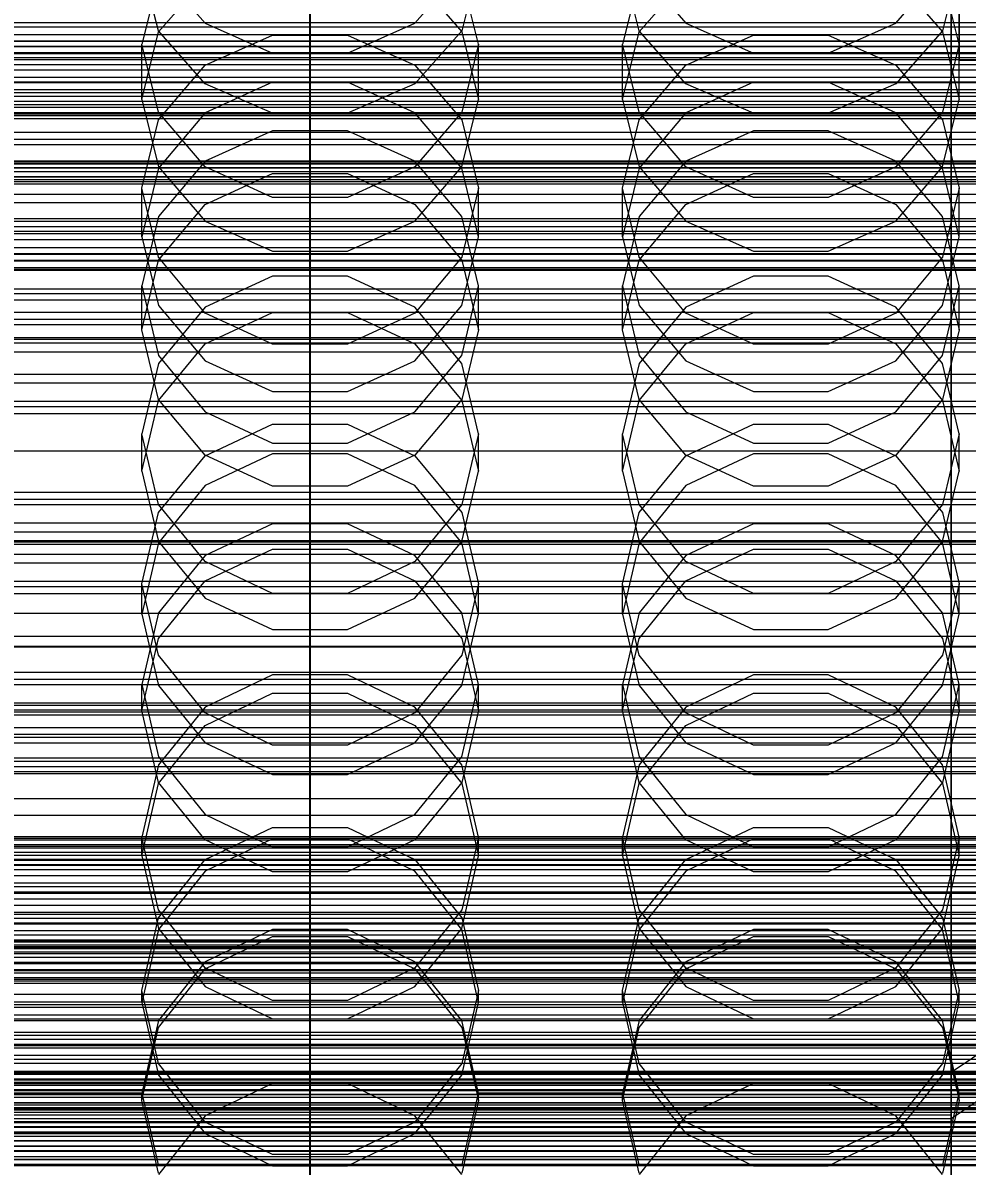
# Model space of a CAD drawing. Header units: millimetres. Extents: x -1970 to 59977, y -65068 to 6837.
# Drawn here: x 14.2 to 132, y -34264.8 to -34122.2 of the extents above; entities that cross this region are included whole.
import ezdxf

# ---------------------------------------------------------------- set-up
doc = ezdxf.new("R2010")
doc.units = ezdxf.units.MM
for name, color, linetype, lineweight in [('COTAS_O', 1, 'Continuous', 0), ('frontal_briquetadora', 7, 'Continuous', 0), ('frontal_C01', 7, 'Continuous', 0), ('frontal_C02', 7, 'Continuous', 0), ('frontal_C03', 7, 'Continuous', 0), ('frontal_secador', 7, 'Continuous', 0)]:
    doc.layers.add(name, color=color, linetype=linetype, lineweight=lineweight)
doc.dimstyles.new('R19_100', dxfattribs={"dimtxt": 250, "dimasz": 150, "dimexe": 150, "dimexo": 80, "dimgap": 100, "dimtad": 1, "dimtih": 1, "dimtoh": 1, "dimdsep": 46, "dimcen": 0.09, "dimadec": 0, "dimazin": 0, "dimtfac": 1, "dimtdec": 4, "dimtofl": 0, "dimtmove": 0, "dimatfit": 3, "dimfxl": 1, "dimtolj": 1, "dimtzin": 0, "dimarcsym": 0})

# ---------------------------------------------------------------- blocks, each defined once
blk = doc.blocks.new('*D39')
at = {"layer": 'COTAS_O', "color": 0, "lineweight": -2, "transparency": 16777216}
for p, q in [((-1725, -34320), (-1725, -33550)), ((1725, -34320), (1725, -33550)), ((-1575, -33700), (1575, -33700))]:
    blk.add_line(p, q, dxfattribs=at)
at = {"layer": 'COTAS_O', "color": 0, "transparency": 16777216}
for points in [[(-1575, -33675), (-1575, -33725), (-1725, -33700)], [(1575, -33675), (1575, -33725), (1725, -33700)]]:
    blk.add_solid(points, dxfattribs=at)
at = {"layer": 'Defpoints', "color": 0, "transparency": 16777216}
for p in [(1725, -33700), (-1725, -34400), (1725, -34400)]:
    blk.add_point(p, dxfattribs=at)
blk = doc.blocks.new('*D42')
at = {"layer": 'COTAS_O', "color": 0, "lineweight": -2, "transparency": 16777216}
for p, q in [((-570, -33700), (200, -33700)), ((50, -34750), (50, -33850)), ((-570, -34900), (200, -34900))]:
    blk.add_line(p, q, dxfattribs=at)
at = {"layer": 'COTAS_O', "color": 0, "transparency": 16777216}
for points in [[(25, -33850), (75, -33850), (50, -33700)], [(25, -34750), (75, -34750), (50, -34900)]]:
    blk.add_solid(points, dxfattribs=at)
at = {"layer": 'Defpoints', "color": 0, "transparency": 16777216}
for p in [(-650, -33700), (50, -33700), (-650, -34900)]:
    blk.add_point(p, dxfattribs=at)
blk = doc.blocks.new('*D43')
at = {"layer": 'COTAS_O', "color": 0, "lineweight": -2, "transparency": 16777216}
for p, q in [((-650, -34820), (-650, -34050)), ((650, -34820), (650, -34050)), ((-500, -34200), (500, -34200))]:
    blk.add_line(p, q, dxfattribs=at)
at = {"layer": 'COTAS_O', "color": 0, "transparency": 16777216}
for points in [[(-500, -34175), (-500, -34225), (-650, -34200)], [(500, -34175), (500, -34225), (650, -34200)]]:
    blk.add_solid(points, dxfattribs=at)
at = {"layer": 'Defpoints', "color": 0, "transparency": 16777216}
for p in [(650, -34200), (-650, -34900), (650, -34900)]:
    blk.add_point(p, dxfattribs=at)

msp = doc.modelspace()

# ---------------------------------------------------------------- linework, layer by layer
at = {"layer": 'frontal_briquetadora'}
for p, q in [((31.08, -34123.224), (29, -34114.988)), ((31.08, -34115.574), (36.906, -34122.28)), ((63.094, -34122.28), (68.92, -34115.574)), ((71, -34114.988), (68.92, -34123.224)), ((91.08, -34123.224), (89, -34114.988)), ((91.08, -34115.574), (96.906, -34122.28)), ((123.094, -34122.28), (128.92, -34115.574)), ((131, -34114.988), (128.92, -34123.224)), ((31.08, -34116.514), (29, -34124.892)), ((31.08, -34123.363), (36.907, -34116.612)), ((63.093, -34116.612), (68.92, -34123.363)), ((71, -34124.892), (68.92, -34116.514)), ((91.08, -34116.514), (89, -34124.892)), ((91.08, -34123.363), (96.907, -34116.612)), ((123.093, -34116.612), (128.92, -34123.363)), ((131, -34124.892), (128.92, -34116.514)), ((36.906, -34122.28), (45.326, -34126.028)), ((54.674, -34126.028), (63.094, -34122.28)), ((96.906, -34122.28), (105.326, -34126.028)), ((114.674, -34126.028), (123.094, -34122.28)), ((29, -34131.781), (31.08, -34123.363)), ((36.907, -34129.83), (31.08, -34123.224)), ((36.906, -34127.512), (45.326, -34123.759)), ((45.326, -34123.759), (54.674, -34123.759)), ((54.674, -34123.759), (63.094, -34127.512)), ((68.92, -34123.224), (63.093, -34129.83)), ((68.92, -34123.363), (71, -34131.781)), ((89, -34131.781), (91.08, -34123.363)), ((96.907, -34129.83), (91.08, -34123.224)), ((96.906, -34127.512), (105.326, -34123.759)), ((105.326, -34123.759), (114.674, -34123.759)), ((114.674, -34123.759), (123.094, -34127.512)), ((128.92, -34123.224), (123.093, -34129.83)), ((128.92, -34123.363), (131, -34131.781)), ((31.08, -34133.352), (29, -34124.892)), ((29, -34131.781), (29, -34124.892)), ((71, -34124.892), (68.92, -34133.352)), ((71, -34131.781), (71, -34124.892)), ((91.08, -34133.352), (89, -34124.892)), ((89, -34131.781), (89, -34124.892)), ((131, -34124.892), (128.92, -34133.352)), ((131, -34131.781), (131, -34124.892)), ((45.326, -34126.028), (54.674, -34126.028)), ((105.326, -34126.028), (114.674, -34126.028)), ((31.08, -34134.311), (36.906, -34127.512)), ((63.094, -34127.512), (68.92, -34134.311)), ((91.08, -34134.311), (96.906, -34127.512)), ((123.094, -34127.512), (128.92, -34134.311)), ((45.327, -34129.642), (36.907, -34133.46)), ((45.327, -34133.495), (36.907, -34129.83)), ((54.673, -34129.642), (45.327, -34129.642)), ((63.093, -34133.46), (54.673, -34129.642)), ((63.093, -34129.83), (54.673, -34133.495)), ((105.327, -34129.642), (96.907, -34133.46)), ((105.327, -34133.495), (96.907, -34129.83)), ((114.673, -34129.642), (105.327, -34129.642)), ((123.093, -34133.46), (114.673, -34129.642)), ((123.093, -34129.83), (114.673, -34133.495)), ((29, -34131.781), (31.08, -34140.199)), ((68.92, -34140.199), (71, -34131.781)), ((89, -34131.781), (91.08, -34140.199)), ((128.92, -34140.199), (131, -34131.781)), ((36.906, -34140.193), (31.08, -34133.352)), ((36.907, -34133.46), (31.08, -34140.34)), ((54.673, -34133.495), (45.327, -34133.495)), ((68.92, -34140.34), (63.093, -34133.46)), ((68.92, -34133.352), (63.094, -34140.193)), ((96.906, -34140.193), (91.08, -34133.352)), ((96.907, -34133.46), (91.08, -34140.34)), ((114.673, -34133.495), (105.327, -34133.495)), ((128.92, -34140.34), (123.093, -34133.46)), ((128.92, -34133.352), (123.094, -34140.193)), ((29, -34142.855), (31.08, -34134.311)), ((45.326, -34135.681), (36.906, -34139.483)), ((54.674, -34135.681), (45.326, -34135.681)), ((63.094, -34139.483), (54.674, -34135.681)), ((68.92, -34134.311), (71, -34142.855)), ((89, -34142.855), (91.08, -34134.311)), ((105.326, -34135.681), (96.906, -34139.483)), ((114.674, -34135.681), (105.326, -34135.681)), ((123.094, -34139.483), (114.674, -34135.681)), ((128.92, -34134.311), (131, -34142.855)), ((-160, -34139.431), (200, -34139.431)), ((200, -34139.536), (-160, -34139.536)), ((36.906, -34139.483), (31.08, -34146.366)), ((68.92, -34146.366), (63.094, -34139.483)), ((96.906, -34139.483), (91.08, -34146.366)), ((128.92, -34146.366), (123.094, -34139.483)), ((-160, -34140.25), (200, -34140.25)), ((200, -34140.35), (-160, -34140.35)), ((-160, -34141.394), (200, -34141.394)), ((31.08, -34140.34), (29, -34148.919)), ((31.08, -34140.199), (36.907, -34146.949)), ((45.326, -34144.012), (36.906, -34140.193)), ((36.907, -34144.884), (45.327, -34141.024)), ((45.327, -34141.024), (54.673, -34141.024)), ((54.673, -34141.024), (63.093, -34144.884)), ((63.094, -34140.193), (54.674, -34144.012)), ((63.093, -34146.949), (68.92, -34140.199)), ((71, -34148.919), (68.92, -34140.34)), ((91.08, -34140.34), (89, -34148.919)), ((91.08, -34140.199), (96.907, -34146.949)), ((105.326, -34144.012), (96.906, -34140.193)), ((96.907, -34144.884), (105.327, -34141.024)), ((105.327, -34141.024), (114.673, -34141.024)), ((114.673, -34141.024), (123.093, -34144.884)), ((123.094, -34140.193), (114.674, -34144.012)), ((123.093, -34146.949), (128.92, -34140.199)), ((131, -34148.919), (128.92, -34140.34)), ((200, -34141.489), (-160, -34141.489)), ((31.08, -34151.47), (29, -34142.855)), ((29, -34148.919), (29, -34142.855)), ((71, -34142.855), (68.92, -34151.47)), ((71, -34148.919), (71, -34142.855)), ((91.08, -34151.47), (89, -34142.855)), ((89, -34148.919), (89, -34142.855)), ((131, -34142.855), (128.92, -34151.47)), ((131, -34148.919), (131, -34142.855)), ((54.674, -34144.012), (45.326, -34144.012)), ((114.674, -34144.012), (105.326, -34144.012)), ((31.08, -34151.841), (36.907, -34144.884)), ((63.093, -34144.884), (68.92, -34151.841)), ((91.08, -34151.841), (96.907, -34144.884)), ((123.093, -34144.884), (128.92, -34151.841)), ((31.08, -34146.366), (29, -34155.01)), ((36.907, -34146.949), (45.327, -34150.696)), ((54.673, -34150.696), (63.093, -34146.949)), ((71, -34155.01), (68.92, -34146.366)), ((91.08, -34146.366), (89, -34155.01)), ((96.907, -34146.949), (105.327, -34150.696)), ((114.673, -34150.696), (123.093, -34146.949)), ((131, -34155.01), (128.92, -34146.366)), ((29, -34148.919), (31.08, -34157.498)), ((68.92, -34157.498), (71, -34148.919)), ((89, -34148.919), (91.08, -34157.498)), ((128.92, -34157.498), (131, -34148.919)), ((200, -34151.031), (-160, -34151.031)), ((200, -34151.121), (-160, -34151.121)), ((45.327, -34150.696), (54.673, -34150.696)), ((105.327, -34150.696), (114.673, -34150.696)), ((200, -34151.864), (-160, -34151.864)), ((200, -34151.949), (-160, -34151.949)), ((29, -34160.516), (31.08, -34151.841)), ((36.906, -34158.429), (31.08, -34151.47)), ((68.92, -34151.47), (63.094, -34158.429)), ((68.92, -34151.841), (71, -34160.516)), ((89, -34160.516), (91.08, -34151.841)), ((96.906, -34158.429), (91.08, -34151.47)), ((128.92, -34151.47), (123.094, -34158.429)), ((128.92, -34151.841), (131, -34160.516)), ((-160, -34152.993), (200, -34152.993)), ((-160, -34153.073), (200, -34153.073)), ((45.326, -34153.841), (36.906, -34157.708)), ((54.674, -34153.841), (45.326, -34153.841)), ((63.094, -34157.708), (54.674, -34153.841)), ((105.326, -34153.841), (96.906, -34157.708)), ((114.674, -34153.841), (105.326, -34153.841)), ((123.094, -34157.708), (114.674, -34153.841)), ((29, -34160.516), (29, -34155.01)), ((29, -34155.01), (31.08, -34163.717)), ((68.92, -34163.717), (71, -34155.01)), ((71, -34160.516), (71, -34155.01)), ((89, -34160.516), (89, -34155.01)), ((89, -34155.01), (91.08, -34163.717)), ((128.92, -34163.717), (131, -34155.01)), ((131, -34160.516), (131, -34155.01)), ((31.08, -34157.498), (36.907, -34164.378)), ((36.906, -34157.708), (31.08, -34164.704)), ((45.326, -34162.312), (36.906, -34158.429)), ((36.907, -34162.278), (45.327, -34158.361)), ((45.327, -34158.361), (54.673, -34158.361)), ((54.673, -34158.361), (63.093, -34162.278)), ((63.094, -34158.429), (54.674, -34162.312)), ((63.093, -34164.378), (68.92, -34157.498)), ((68.92, -34164.704), (63.094, -34157.708)), ((91.08, -34157.498), (96.907, -34164.378)), ((96.906, -34157.708), (91.08, -34164.704)), ((105.326, -34162.312), (96.906, -34158.429)), ((96.907, -34162.278), (105.327, -34158.361)), ((105.327, -34158.361), (114.673, -34158.361)), ((114.673, -34158.361), (123.093, -34162.278)), ((123.094, -34158.429), (114.674, -34162.312)), ((123.093, -34164.378), (128.92, -34157.498)), ((128.92, -34164.704), (123.094, -34157.708)), ((31.08, -34169.191), (29, -34160.516)), ((71, -34160.516), (68.92, -34169.191)), ((91.08, -34169.191), (89, -34160.516)), ((131, -34160.516), (128.92, -34169.191)), ((31.08, -34169.336), (36.907, -34162.278)), ((54.674, -34162.312), (45.326, -34162.312)), ((63.093, -34162.278), (68.92, -34169.336)), ((91.08, -34169.336), (96.907, -34162.278)), ((114.674, -34162.312), (105.326, -34162.312)), ((123.093, -34162.278), (128.92, -34169.336)), ((31.08, -34163.717), (36.906, -34170.746)), ((63.094, -34170.746), (68.92, -34163.717)), ((91.08, -34163.717), (96.906, -34170.746)), ((123.094, -34170.746), (128.92, -34163.717)), ((31.08, -34164.704), (29, -34173.478)), ((36.907, -34164.378), (45.327, -34168.196)), ((54.673, -34168.196), (63.093, -34164.378)), ((71, -34173.478), (68.92, -34164.704)), ((91.08, -34164.704), (89, -34173.478)), ((96.907, -34164.378), (105.327, -34168.196)), ((114.673, -34168.196), (123.093, -34164.378)), ((131, -34173.478), (128.92, -34164.704)), ((45.327, -34168.196), (54.673, -34168.196)), ((105.327, -34168.196), (114.673, -34168.196)), ((29, -34178.137), (31.08, -34169.336)), ((36.907, -34176.147), (31.08, -34169.191)), ((68.92, -34169.191), (63.093, -34176.147)), ((68.92, -34169.336), (71, -34178.137)), ((89, -34178.137), (91.08, -34169.336)), ((96.907, -34176.147), (91.08, -34169.191)), ((128.92, -34169.191), (123.093, -34176.147)), ((128.92, -34169.336), (131, -34178.137)), ((36.906, -34170.746), (45.326, -34174.665)), ((54.674, -34174.665), (63.094, -34170.746)), ((96.906, -34170.746), (105.326, -34174.665)), ((114.674, -34174.665), (123.094, -34170.746)), ((36.906, -34176.216), (45.326, -34172.292)), ((45.326, -34172.292), (54.674, -34172.292)), ((54.674, -34172.292), (63.094, -34176.216)), ((96.906, -34176.216), (105.326, -34172.292)), ((105.326, -34172.292), (114.674, -34172.292)), ((114.674, -34172.292), (123.094, -34176.216)), ((31.08, -34182.307), (29, -34173.478)), ((29, -34178.137), (29, -34173.478)), ((71, -34173.478), (68.92, -34182.308)), ((71, -34178.137), (71, -34173.478)), ((91.08, -34182.307), (89, -34173.478)), ((89, -34178.137), (89, -34173.478)), ((131, -34173.478), (128.92, -34182.308)), ((131, -34178.137), (131, -34173.478)), ((45.326, -34174.665), (54.674, -34174.665)), ((105.326, -34174.665), (114.674, -34174.665)), ((31.08, -34183.307), (36.906, -34176.216)), ((45.327, -34175.979), (36.907, -34179.943)), ((45.327, -34180.008), (36.907, -34176.147)), ((54.673, -34175.979), (45.327, -34175.979)), ((63.093, -34179.943), (54.673, -34175.979)), ((63.093, -34176.147), (54.673, -34180.008)), ((63.094, -34176.216), (68.92, -34183.307)), ((91.08, -34183.307), (96.906, -34176.216)), ((105.327, -34175.979), (96.907, -34179.943)), ((105.327, -34180.008), (96.907, -34176.147)), ((114.673, -34175.979), (105.327, -34175.979)), ((123.093, -34179.943), (114.673, -34175.979)), ((123.093, -34176.147), (114.673, -34180.008)), ((123.094, -34176.216), (128.92, -34183.307)), ((29, -34178.137), (31.08, -34186.938)), ((68.92, -34186.938), (71, -34178.137)), ((89, -34178.137), (91.08, -34186.938)), ((128.92, -34186.938), (131, -34178.137)), ((36.907, -34179.943), (31.08, -34187.085)), ((54.673, -34180.008), (45.327, -34180.008)), ((68.92, -34187.085), (63.093, -34179.943)), ((96.907, -34179.943), (91.08, -34187.085)), ((114.673, -34180.008), (105.327, -34180.008)), ((128.92, -34187.085), (123.093, -34179.943)), ((36.906, -34189.426), (31.08, -34182.307)), ((68.92, -34182.308), (63.094, -34189.426)), ((96.906, -34189.426), (91.08, -34182.307)), ((128.92, -34182.308), (123.094, -34189.426)), ((29, -34192.191), (31.08, -34183.307)), ((68.92, -34183.307), (71, -34192.191)), ((89, -34192.191), (91.08, -34183.307)), ((128.92, -34183.307), (131, -34192.191)), ((45.326, -34184.734), (36.906, -34188.689)), ((54.674, -34184.734), (45.326, -34184.734)), ((63.094, -34188.689), (54.674, -34184.734)), ((105.326, -34184.734), (96.906, -34188.689)), ((114.674, -34184.734), (105.326, -34184.734)), ((123.094, -34188.689), (114.674, -34184.734)), ((31.08, -34186.938), (36.907, -34193.996)), ((63.093, -34193.996), (68.92, -34186.938)), ((91.08, -34186.938), (96.907, -34193.996)), ((123.093, -34193.996), (128.92, -34186.938)), ((31.08, -34187.085), (29, -34195.991)), ((36.907, -34191.85), (45.327, -34187.86)), ((45.327, -34187.86), (54.673, -34187.86)), ((54.673, -34187.86), (63.093, -34191.85)), ((71, -34195.991), (68.92, -34187.085)), ((91.08, -34187.085), (89, -34195.991)), ((96.907, -34191.85), (105.327, -34187.86)), ((105.327, -34187.86), (114.673, -34187.86)), ((114.673, -34187.86), (123.093, -34191.85)), ((131, -34195.991), (128.92, -34187.085)), ((36.906, -34188.689), (31.08, -34195.834)), ((45.326, -34193.392), (36.906, -34189.426)), ((63.094, -34189.426), (54.674, -34193.392)), ((68.92, -34195.834), (63.094, -34188.689)), ((96.906, -34188.689), (91.08, -34195.834)), ((105.326, -34193.392), (96.906, -34189.426)), ((123.094, -34189.426), (114.674, -34193.392)), ((128.92, -34195.834), (123.094, -34188.689)), ((31.08, -34201.121), (29, -34192.191)), ((29, -34195.991), (29, -34192.191)), ((31.08, -34199.039), (36.907, -34191.85)), ((63.093, -34191.85), (68.92, -34199.039)), ((71, -34192.191), (68.92, -34201.121)), ((71, -34195.991), (71, -34192.191)), ((91.08, -34201.121), (89, -34192.191)), ((89, -34195.991), (89, -34192.191)), ((91.08, -34199.039), (96.907, -34191.85)), ((123.093, -34191.85), (128.92, -34199.039)), ((131, -34192.191), (128.92, -34201.121)), ((131, -34195.991), (131, -34192.191)), ((36.907, -34193.996), (45.327, -34197.913)), ((54.674, -34193.392), (45.326, -34193.392)), ((54.673, -34197.913), (63.093, -34193.996)), ((96.907, -34193.996), (105.327, -34197.913)), ((114.674, -34193.392), (105.326, -34193.392)), ((114.673, -34197.913), (123.093, -34193.996)), ((31.08, -34195.834), (29, -34204.781)), ((29, -34195.991), (31.08, -34204.898)), ((71, -34204.781), (68.92, -34195.834)), ((68.92, -34204.898), (71, -34195.991)), ((91.08, -34195.834), (89, -34204.781)), ((89, -34195.991), (91.08, -34204.898)), ((131, -34204.781), (128.92, -34195.834)), ((128.92, -34204.898), (131, -34195.991)), ((45.327, -34197.913), (54.673, -34197.913)), ((105.327, -34197.913), (114.673, -34197.913)), ((29, -34208.003), (31.08, -34199.039)), ((68.92, -34199.039), (71, -34208.003)), ((89, -34208.003), (91.08, -34199.039)), ((128.92, -34199.039), (131, -34208.003)), ((36.906, -34208.312), (31.08, -34201.121)), ((68.92, -34201.121), (63.094, -34208.312)), ((96.906, -34208.312), (91.08, -34201.121)), ((128.92, -34201.121), (123.094, -34208.312)), ((45.326, -34203.573), (36.906, -34207.568)), ((54.674, -34203.573), (45.326, -34203.573)), ((63.094, -34207.568), (54.674, -34203.573)), ((105.326, -34203.573), (96.906, -34207.568)), ((114.674, -34203.573), (105.326, -34203.573)), ((123.094, -34207.568), (114.674, -34203.573)), ((29, -34208.003), (29, -34204.781)), ((29, -34204.781), (31.08, -34213.765)), ((31.08, -34204.898), (36.907, -34212.04)), ((63.093, -34212.04), (68.92, -34204.898)), ((68.92, -34213.765), (71, -34204.781)), ((71, -34208.003), (71, -34204.781)), ((89, -34208.003), (89, -34204.781)), ((89, -34204.781), (91.08, -34213.765)), ((91.08, -34204.898), (96.907, -34212.04)), ((123.093, -34212.04), (128.92, -34204.898)), ((128.92, -34213.765), (131, -34204.781)), ((131, -34208.003), (131, -34204.781)), ((36.907, -34209.873), (45.327, -34205.852)), ((45.327, -34205.852), (54.673, -34205.852)), ((54.673, -34205.852), (63.093, -34209.873)), ((96.907, -34209.873), (105.327, -34205.852)), ((105.327, -34205.852), (114.673, -34205.852)), ((114.673, -34205.852), (123.093, -34209.873)), ((31.08, -34216.967), (29, -34208.003)), ((36.906, -34207.568), (31.08, -34214.781)), ((45.326, -34212.316), (36.906, -34208.312)), ((63.094, -34208.312), (54.674, -34212.316)), ((68.92, -34214.78), (63.094, -34207.568)), ((71, -34208.003), (68.92, -34216.967)), ((91.08, -34216.967), (89, -34208.003)), ((96.906, -34207.568), (91.08, -34214.781)), ((105.326, -34212.316), (96.906, -34208.312)), ((123.094, -34208.312), (114.674, -34212.316)), ((128.92, -34214.78), (123.094, -34207.568)), ((131, -34208.003), (128.92, -34216.967)), ((31.08, -34217.117), (36.907, -34209.873)), ((63.093, -34209.873), (68.92, -34217.117)), ((91.08, -34217.117), (96.907, -34209.873)), ((123.093, -34209.873), (128.92, -34217.117)), ((36.907, -34212.04), (45.327, -34216.004)), ((54.674, -34212.316), (45.326, -34212.316)), ((54.673, -34216.004), (63.093, -34212.04)), ((96.907, -34212.04), (105.327, -34216.004)), ((114.674, -34212.316), (105.326, -34212.316)), ((114.673, -34216.004), (123.093, -34212.04)), ((31.08, -34213.765), (36.906, -34220.995)), ((63.094, -34220.995), (68.92, -34213.765)), ((91.08, -34213.765), (96.906, -34220.995)), ((123.094, -34220.995), (128.92, -34213.765)), ((31.08, -34214.781), (29, -34223.801)), ((71, -34223.801), (68.92, -34214.78)), ((91.08, -34214.781), (89, -34223.801)), ((131, -34223.801), (128.92, -34214.78)), ((36.907, -34224.156), (31.08, -34216.967)), ((45.327, -34216.004), (54.673, -34216.004)), ((68.92, -34216.967), (63.093, -34224.156)), ((96.907, -34224.156), (91.08, -34216.967)), ((105.327, -34216.004), (114.673, -34216.004)), ((128.92, -34216.967), (123.093, -34224.156)), ((29, -34226.151), (31.08, -34217.117)), ((68.92, -34217.117), (71, -34226.151)), ((89, -34226.151), (91.08, -34217.117)), ((128.92, -34217.117), (131, -34226.151)), ((36.906, -34220.995), (45.326, -34225.019)), ((54.674, -34225.019), (63.094, -34220.995)), ((96.906, -34220.995), (105.326, -34225.019)), ((114.674, -34225.019), (123.094, -34220.995)), ((36.906, -34226.61), (45.326, -34222.584)), ((45.326, -34222.584), (54.674, -34222.584)), ((54.674, -34222.584), (63.094, -34226.61)), ((96.906, -34226.61), (105.326, -34222.584)), ((105.326, -34222.584), (114.674, -34222.584)), ((114.674, -34222.584), (123.094, -34226.61)), ((31.08, -34232.849), (29, -34223.801)), ((29, -34226.151), (29, -34223.801)), ((45.327, -34224.011), (36.907, -34228.052)), ((54.673, -34224.011), (45.327, -34224.011)), ((63.093, -34228.052), (54.673, -34224.011)), ((71, -34223.801), (68.92, -34232.849)), ((71, -34226.151), (71, -34223.801)), ((91.08, -34232.849), (89, -34223.801)), ((89, -34226.151), (89, -34223.801)), ((105.327, -34224.011), (96.907, -34228.052)), ((114.673, -34224.011), (105.327, -34224.011)), ((123.093, -34228.052), (114.673, -34224.011)), ((131, -34223.801), (128.92, -34232.849)), ((131, -34226.151), (131, -34223.801)), ((45.327, -34228.146), (36.907, -34224.156)), ((45.326, -34225.019), (54.674, -34225.019)), ((63.093, -34224.156), (54.673, -34228.146)), ((105.327, -34228.146), (96.907, -34224.156)), ((105.326, -34225.019), (114.674, -34225.019)), ((123.093, -34224.156), (114.673, -34228.146)), ((29, -34226.151), (31.08, -34235.184)), ((31.08, -34233.872), (36.906, -34226.61)), ((63.094, -34226.61), (68.92, -34233.872)), ((68.92, -34235.184), (71, -34226.151)), ((89, -34226.151), (91.08, -34235.184)), ((91.08, -34233.872), (96.906, -34226.61)), ((123.094, -34226.61), (128.92, -34233.872)), ((128.92, -34235.184), (131, -34226.151)), ((36.907, -34228.052), (31.08, -34235.335)), ((54.673, -34228.146), (45.327, -34228.146)), ((68.92, -34235.335), (63.093, -34228.052)), ((96.907, -34228.052), (91.08, -34235.335)), ((114.673, -34228.146), (105.327, -34228.146)), ((128.92, -34235.335), (123.093, -34228.052)), ((29, -34242.945), (31.08, -34233.872)), ((36.906, -34240.124), (31.08, -34232.849)), ((68.92, -34232.849), (63.094, -34240.124)), ((68.92, -34233.872), (71, -34242.945)), ((89, -34242.945), (91.08, -34233.872)), ((96.906, -34240.124), (91.08, -34232.849)), ((128.92, -34232.849), (123.094, -34240.124)), ((128.92, -34233.872), (131, -34242.945)), ((31.08, -34235.335), (29, -34244.416)), ((31.08, -34235.184), (36.907, -34242.429)), ((45.326, -34235.331), (36.906, -34239.371)), ((54.674, -34235.331), (45.326, -34235.331)), ((63.094, -34239.371), (54.674, -34235.331)), ((63.093, -34242.429), (68.92, -34235.184)), ((71, -34244.416), (68.92, -34235.335)), ((91.08, -34235.335), (89, -34244.416)), ((91.08, -34235.184), (96.907, -34242.429)), ((105.326, -34235.331), (96.906, -34239.371)), ((114.674, -34235.331), (105.326, -34235.331)), ((123.094, -34239.371), (114.674, -34235.331)), ((123.093, -34242.429), (128.92, -34235.184)), ((131, -34244.416), (128.92, -34235.335)), ((36.907, -34240.238), (45.327, -34236.188)), ((45.327, -34236.188), (54.673, -34236.188)), ((54.673, -34236.188), (63.093, -34240.238)), ((96.907, -34240.238), (105.327, -34236.188)), ((105.327, -34236.188), (114.673, -34236.188)), ((114.673, -34236.188), (123.093, -34240.238)), ((36.906, -34239.371), (31.08, -34246.657)), ((68.92, -34246.657), (63.094, -34239.371)), ((96.906, -34239.371), (91.08, -34246.657)), ((128.92, -34246.657), (123.094, -34239.371)), ((31.08, -34247.536), (36.907, -34240.238)), ((45.326, -34244.169), (36.906, -34240.124)), ((63.094, -34240.124), (54.674, -34244.169)), ((63.093, -34240.238), (68.92, -34247.536)), ((91.08, -34247.536), (96.907, -34240.238)), ((105.326, -34244.169), (96.906, -34240.124)), ((123.094, -34240.124), (114.674, -34244.169)), ((123.093, -34240.238), (128.92, -34247.536)), ((36.907, -34242.429), (45.327, -34246.449)), ((54.673, -34246.449), (63.093, -34242.429)), ((96.907, -34242.429), (105.327, -34246.449)), ((114.673, -34246.449), (123.093, -34242.429)), ((31.08, -34252.035), (29, -34242.945)), ((29, -34244.416), (29, -34242.945)), ((71, -34242.945), (68.92, -34252.036)), ((71, -34244.416), (71, -34242.945)), ((91.08, -34252.035), (89, -34242.945)), ((89, -34244.416), (89, -34242.945)), ((131, -34242.945), (128.92, -34252.036)), ((131, -34244.416), (131, -34242.945)), ((29, -34244.416), (31.08, -34253.497)), ((54.674, -34244.169), (45.326, -34244.169)), ((68.92, -34253.497), (71, -34244.416)), ((89, -34244.416), (91.08, -34253.497)), ((114.674, -34244.169), (105.326, -34244.169)), ((128.92, -34253.497), (131, -34244.416)), ((31.08, -34246.657), (29, -34255.753)), ((45.327, -34246.449), (54.673, -34246.449)), ((71, -34255.753), (68.92, -34246.657)), ((91.08, -34246.657), (89, -34255.753)), ((105.327, -34246.449), (114.673, -34246.449)), ((131, -34255.753), (128.92, -34246.657)), ((29, -34256.636), (31.08, -34247.536)), ((68.92, -34247.536), (71, -34256.636)), ((89, -34256.636), (91.08, -34247.536)), ((128.92, -34247.536), (131, -34256.636)), ((36.906, -34259.336), (31.08, -34252.035)), ((68.92, -34252.036), (63.094, -34259.336)), ((96.906, -34259.336), (91.08, -34252.035)), ((128.92, -34252.036), (123.094, -34259.336)), ((31.08, -34253.497), (36.907, -34260.779)), ((63.093, -34260.779), (68.92, -34253.497)), ((91.08, -34253.497), (96.907, -34260.779)), ((123.093, -34260.779), (128.92, -34253.497)), ((45.326, -34254.527), (36.906, -34258.582)), ((54.674, -34254.527), (45.326, -34254.527)), ((63.094, -34258.582), (54.674, -34254.527)), ((105.326, -34254.527), (96.906, -34258.582)), ((114.674, -34254.527), (105.326, -34254.527)), ((123.094, -34258.582), (114.674, -34254.527)), ((29, -34255.753), (11, -34255.753)), ((29, -34256.636), (29, -34255.753)), ((29, -34255.753), (31.08, -34264.86)), ((31.08, -34265.737), (29, -34256.636)), ((68.92, -34264.86), (71, -34255.753)), ((71, -34256.636), (68.92, -34265.737)), ((71, -34256.636), (71, -34255.753)), ((89, -34255.753), (71, -34255.753)), ((89, -34256.636), (89, -34255.753)), ((89, -34255.753), (91.08, -34264.86)), ((91.08, -34265.737), (89, -34256.636)), ((128.92, -34264.86), (131, -34255.753)), ((131, -34256.636), (128.92, -34265.737)), ((131, -34256.636), (131, -34255.753)), ((149, -34255.753), (131, -34255.753)), ((36.906, -34258.582), (31.08, -34265.888)), ((45.326, -34263.393), (36.906, -34259.336)), ((63.094, -34259.336), (54.674, -34263.393)), ((68.92, -34265.888), (63.094, -34258.582)), ((96.906, -34258.582), (91.08, -34265.888)), ((105.326, -34263.393), (96.906, -34259.336)), ((123.094, -34259.336), (114.674, -34263.393)), ((128.92, -34265.888), (123.094, -34258.582)), ((-160, -34260.611), (200, -34260.611)), ((36.907, -34260.779), (45.327, -34264.821)), ((54.673, -34264.821), (63.093, -34260.779)), ((96.907, -34260.779), (105.327, -34264.821)), ((114.673, -34264.821), (123.093, -34260.779)), ((54.674, -34263.393), (45.326, -34263.393)), ((114.674, -34263.393), (105.326, -34263.393)), ((45.327, -34264.821), (54.673, -34264.821)), ((105.327, -34264.821), (114.673, -34264.821))]:
    msp.add_line(p, q, dxfattribs=at)
at = {"layer": 'frontal_C01'}
for p, q in [((130, -34323.357), (130, -34026.66)), ((130, -34032.379), (130, -34329.075)), ((131, -34126.867), (131, -34081.526)), ((131, -34120.78), (131, -34126.867)), ((425, -34126.571), (-425, -34126.571)), ((131, -34126.867), (149, -34126.867)), ((450, -34128.146), (-450, -34128.146)), ((425, -34130.602), (-425, -34130.602)), ((-425, -34142.033), (425, -34142.033)), ((450, -34149.31), (-450, -34149.31)), ((-450, -34161.485), (450, -34161.485)), ((-311.15, -34207.349), (311.15, -34207.349)), ((-311.15, -34207.902), (311.15, -34207.902)), ((-311.15, -34208.526), (311.15, -34208.526)), ((-311.15, -34210.145), (311.15, -34210.145)), ((-311.15, -34211.351), (311.15, -34211.351)), ((-311.15, -34213.928), (311.15, -34213.928)), ((-311.15, -34215.633), (311.15, -34215.633)), ((-311.15, -34218.991), (311.15, -34218.991)), ((-311.15, -34221.079), (311.15, -34221.079)), ((-440, -34223.731), (440, -34223.731)), ((-440, -34223.926), (440, -34223.926)), ((-440, -34224.147), (440, -34224.147)), ((-440, -34224.721), (440, -34224.721)), ((-440, -34225.149), (440, -34225.149)), ((311.15, -34224.989), (-311.15, -34224.989)), ((-440, -34226.062), (440, -34226.062)), ((-440, -34226.666), (440, -34226.666)), ((-440, -34227.856), (440, -34227.856)), ((-311.15, -34227.318), (311.15, -34227.318)), ((-440, -34228.596), (440, -34228.596)), ((440, -34229.981), (-440, -34229.981)), ((-440, -34230.806), (440, -34230.806)), ((-440, -34232.293), (440, -34232.293)), ((-311.15, -34231.515), (311.15, -34231.515)), ((-440, -34233.148), (440, -34233.148)), ((-311.15, -34233.926), (311.15, -34233.926)), ((-440, -34234.635), (440, -34234.635)), ((-440, -34235.46), (440, -34235.46)), ((-440, -34236.845), (440, -34236.845)), ((-440, -34237.585), (440, -34237.585)), ((-311.15, -34238.122), (311.15, -34238.122)), ((-440, -34238.775), (440, -34238.775)), ((-440, -34239.379), (440, -34239.379)), ((-440, -34240.292), (440, -34240.292)), ((-440, -34240.72), (440, -34240.72)), ((-311.15, -34240.452), (311.15, -34240.452)), ((-440, -34241.293), (440, -34241.293)), ((-440, -34241.515), (440, -34241.515)), ((-440, -34241.71), (440, -34241.71)), ((-311.15, -34244.362), (311.15, -34244.362)), ((-311.15, -34246.45), (311.15, -34246.45)), ((-311.15, -34249.808), (311.15, -34249.808)), ((-311.15, -34251.513), (311.15, -34251.513)), ((-311.15, -34254.09), (311.15, -34254.09)), ((-311.15, -34255.296), (311.15, -34255.296)), ((-311.15, -34256.915), (311.15, -34256.915)), ((-311.15, -34257.539), (311.15, -34257.539)), ((-311.15, -34258.092), (311.15, -34258.092))]:
    msp.add_line(p, q, dxfattribs=at)
at = {"layer": 'frontal_C02'}
for p, q in [((130, -34253.153), (130, -33968.332)), ((130, -33974.073), (130, -34258.894)), ((228.298, -34187.295), (130, -34253.153)), ((130, -34258.894), (228.298, -34193.036)), ((130, -34253.153), (0, -34253.153)), ((130, -34537.975), (130, -34253.153)), ((-130, -34257.801), (130, -34257.801)), ((130, -34258.437), (130, -34257.801)), ((130, -34257.801), (130, -34258.895)), ((-130, -34258.437), (130, -34258.437)), ((-130, -34258.895), (130, -34258.895)), ((0, -34258.894), (130, -34258.894)), ((130, -34260.76), (130, -34258.437)), ((130, -34258.894), (130, -34543.716)), ((130, -34258.895), (130, -34261.644)), ((-130, -34260.76), (130, -34260.76)), ((130, -34264.611), (130, -34260.76)), ((-130, -34261.644), (130, -34261.644)), ((130, -34261.644), (130, -34265.861)), ((-450, -34264.768), (450, -34264.768)), ((-130, -34264.611), (130, -34264.611)), ((130, -34269.728), (130, -34264.611))]:
    msp.add_line(p, q, dxfattribs=at)
at = {"layer": 'frontal_C03'}
for p, q in [((1268, -34122.775), (-1268, -34122.775)), ((1250, -34122.24), (-1250, -34122.24)), ((-1250, -34123.667), (1250, -34123.667)), ((-1268, -34124.479), (1268, -34124.479)), ((-1268, -34125.114), (1268, -34125.114)), ((1250, -34124.548), (-1250, -34124.548)), ((1250, -34125.201), (-1250, -34125.201)), ((-1268, -34126.817), (1268, -34126.817)), ((-1250, -34125.925), (1250, -34125.925)), ((1250, -34126.083), (-1250, -34126.083)), ((-1268, -34127.431), (1268, -34127.431)), ((-1268, -34129.018), (1268, -34129.018)), ((-1268, -34129.568), (1268, -34129.568)), ((-1268, -34130.932), (1268, -34130.932)), ((-1268, -34131.381), (1268, -34131.381)), ((-1268, -34132.427), (1268, -34132.427)), ((-1268, -34132.744), (1268, -34132.744)), ((-1250, -34131.983), (1250, -34131.983)), ((-1268, -34133.402), (1268, -34133.402)), ((-1268, -34133.566), (1268, -34133.566)), ((-1268, -34133.791), (1268, -34133.791)), ((-1250, -34134.164), (1250, -34134.164)), ((1250, -34135.889), (-1250, -34135.889)), ((1250, -34136.77), (-1250, -34136.77)), ((1250, -34137.424), (-1250, -34137.424)), ((1250, -34139.731), (-1250, -34139.731)), ((-1250, -34139.809), (1250, -34139.809)), ((-1250, -34140.789), (1250, -34140.789)), ((-1250, -34141.764), (1250, -34141.764)), ((1250, -34143.641), (-1250, -34143.641)), ((1250, -34144.698), (-1250, -34144.698)), ((-1250, -34146.611), (1250, -34146.611)), ((1250, -34147.006), (-1250, -34147.006)), ((1250, -34147.659), (-1250, -34147.659)), ((-1250, -34148.208), (1250, -34148.208)), ((1250, -34148.54), (-1250, -34148.54)), ((-1500, -34152.753), (1500, -34152.753)), ((-1250, -34151.927), (1250, -34151.927)), ((-1250, -34153.056), (1250, -34153.056)), ((-1250, -34155.394), (1250, -34155.394)), ((-1250, -34155.979), (1250, -34155.979)), ((-1250, -34156.776), (1250, -34156.776)), ((1250, -34158.347), (-1250, -34158.347)), ((1250, -34159.228), (-1250, -34159.228)), ((1250, -34159.882), (-1250, -34159.882)), ((1500, -34161.736), (-1500, -34161.736)), ((1250, -34162.189), (-1250, -34162.189)), ((-1250, -34163.246), (1250, -34163.246)), ((1250, -34166.098), (-1250, -34166.098)), ((1250, -34167.156), (-1250, -34167.156)), ((1250, -34169.463), (-1250, -34169.463)), ((1250, -34170.117), (-1250, -34170.117)), ((1250, -34170.998), (-1250, -34170.998)), ((-1500, -34175.611), (1500, -34175.611)), ((1250, -34180.804), (-1250, -34180.804)), ((1250, -34181.686), (-1250, -34181.686)), ((1250, -34182.339), (-1250, -34182.339)), ((1250, -34184.647), (-1250, -34184.647)), ((1500, -34186.859), (-1500, -34186.859)), ((1500, -34187.019), (-1500, -34187.019)), ((-1250, -34185.704), (1250, -34185.704)), ((1500, -34187.304), (-1500, -34187.304)), ((1250, -34188.556), (-1250, -34188.556)), ((1250, -34189.613), (-1250, -34189.613)), ((1250, -34191.921), (-1250, -34191.921)), ((1250, -34192.574), (-1250, -34192.574)), ((1250, -34193.456), (-1250, -34193.456)), ((-1500, -34195.842), (1500, -34195.842)), ((-1500, -34198.712), (1500, -34198.712)), ((1250, -34203.262), (-1250, -34203.262)), ((1250, -34204.143), (-1250, -34204.143)), ((1250, -34204.797), (-1250, -34204.797)), ((1250, -34207.104), (-1250, -34207.104)), ((-1250, -34208.162), (1250, -34208.162)), ((1250, -34211.014), (-1250, -34211.014)), ((1250, -34212.071), (-1250, -34212.071)), ((1250, -34214.378), (-1250, -34214.378)), ((1250, -34215.032), (-1250, -34215.032)), ((1250, -34215.913), (-1250, -34215.913)), ((1250, -34225.72), (-1250, -34225.72)), ((1250, -34226.601), (-1250, -34226.601)), ((1250, -34227.254), (-1250, -34227.254)), ((1250, -34229.562), (-1250, -34229.562)), ((-1250, -34230.619), (1250, -34230.619)), ((1250, -34233.471), (-1250, -34233.471)), ((1250, -34234.529), (-1250, -34234.529)), ((-1250, -34236.6), (1250, -34236.6)), ((1250, -34236.836), (-1250, -34236.836)), ((-1250, -34237.233), (1250, -34237.233)), ((1250, -34237.49), (-1250, -34237.49)), ((-1250, -34237.697), (1250, -34237.697)), ((1250, -34238.371), (-1250, -34238.371)), ((-1250, -34239.553), (1250, -34239.553)), ((-1250, -34240.449), (1250, -34240.449)), ((-1250, -34243.401), (1250, -34243.401)), ((-1250, -34244.669), (1250, -34244.669)), ((1250, -34248.177), (-1250, -34248.177)), ((-1250, -34248.516), (1250, -34248.516)), ((1250, -34249.059), (-1250, -34249.059)), ((1250, -34249.712), (-1250, -34249.712)), ((-1250, -34250.068), (1250, -34250.068)), ((1250, -34252.019), (-1250, -34252.019)), ((-1500, -34252.99), (1500, -34252.99)), ((-1500, -34253.214), (1500, -34253.214)), ((-1500, -34253.379), (1500, -34253.379)), ((-1500, -34254.036), (1500, -34254.036)), ((-1250, -34253.077), (1250, -34253.077)), ((-1500, -34254.354), (1500, -34254.354)), ((-1500, -34255.4), (1500, -34255.4)), ((-1250, -34254.549), (1250, -34254.549)), ((-1500, -34255.849), (1500, -34255.849)), ((1250, -34255.929), (-1250, -34255.929)), ((1250, -34256.28), (-1250, -34256.28)), ((-1500, -34257.212), (1500, -34257.212)), ((-1500, -34257.762), (1500, -34257.762)), ((1250, -34256.986), (-1250, -34256.986)), ((-1500, -34259.35), (1500, -34259.35)), ((1250, -34259.294), (-1250, -34259.294)), ((1500, -34259.963), (-1500, -34259.963)), ((1250, -34259.947), (-1250, -34259.947)), ((1250, -34260.828), (-1250, -34260.828)), ((-1250, -34261.088), (1250, -34261.088)), ((-1500, -34261.667), (1500, -34261.667)), ((-1500, -34262.302), (1500, -34262.302)), ((-1500, -34264.006), (1500, -34264.006)), ((-1250, -34262.881), (1250, -34262.881)), ((-1500, -34264.619), (1500, -34264.619))]:
    msp.add_line(p, q, dxfattribs=at)
at = {"layer": 'frontal_secador'}
for p, q in [((1250, -34129.715), (-1250, -34129.715)), ((1250, -34142.349), (-1250, -34142.349)), ((1250, -34150.291), (-1250, -34150.291)), ((1250, -34153), (-1250, -34153)), ((-1250, -34236), (1250, -34236)), ((-1250, -34242), (1250, -34242)), ((-1250, -34245), (1250, -34245)), ((1250, -34246), (-1250, -34246)), ((-1250, -34246.659), (1250, -34246.659)), ((1250, -34249.659), (-1250, -34249.659)), ((-1250, -34251), (1250, -34251)), ((1250, -34254), (-1250, -34254)), ((-1250, -34254.728), (1250, -34254.728)), ((-1250, -34257.588), (1250, -34257.588)), ((1250, -34257.611), (-1250, -34257.611)), ((1250, -34257.728), (-1250, -34257.728)), ((-1250, -34259.387), (1250, -34259.387)), ((1250, -34259.918), (-1250, -34259.918)), ((-1250, -34260), (1250, -34260)), ((1250, -34260.588), (-1250, -34260.588)), ((1250, -34262.387), (-1250, -34262.387)), ((1250, -34263), (-1250, -34263)), ((-1250, -34263.65), (1250, -34263.65)), ((1250, -34264), (-1250, -34264))]:
    msp.add_line(p, q, dxfattribs=at)

# ---------------------------------------------------------------- dimensions: what is measured, and where the dimension line sits
at = {"layer": 'COTAS_O'}
for p1, p2, distance, picture, middle in [((-1725, -34400), (1725, -34400), 700, '*D39', (0, -33700)), ((-650, -34900), (-650, -33700), -700, '*D42', (50, -34300)), ((-650, -34900), (650, -34900), 700, '*D43', (0, -34200))]:
    dim = msp.add_aligned_dim(p1=p1, p2=p2, distance=distance, text='<> O', dimstyle='R19_100', dxfattribs=at)
    dim.commit()
    dim.dimension.update_dxf_attribs({"geometry": picture, "text_midpoint": middle})

doc.saveas('drawing.dxf')
